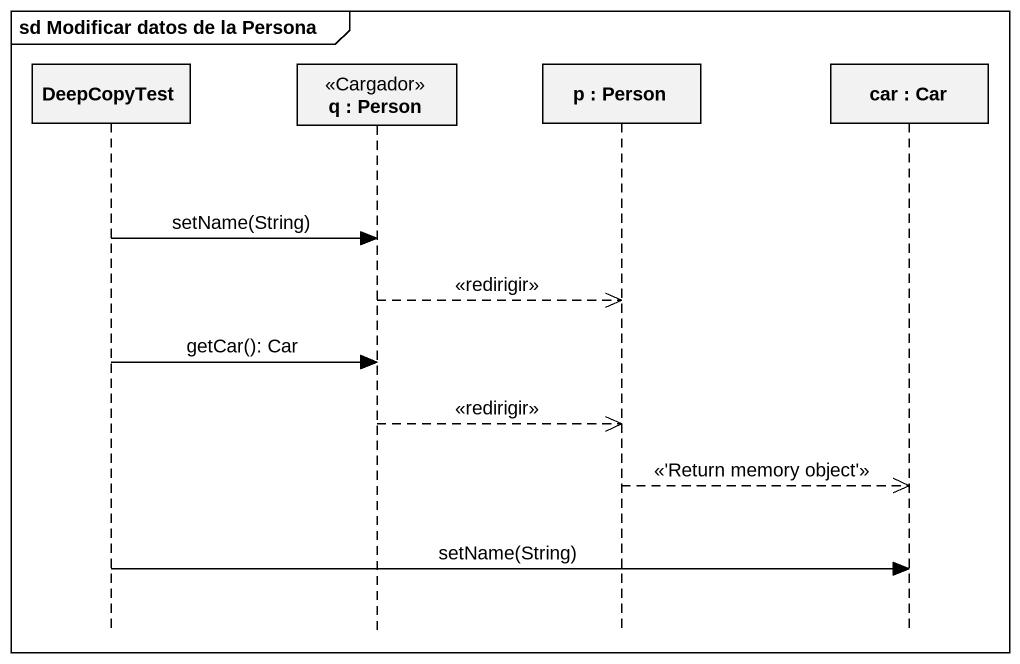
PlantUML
@startuml
mainframe sd Modificar datos de la Persona
hide footbox
participant DeepCopyTest
participant "q : Person" as q <<Cargador>>
participant "p : Person" as p
participant "car : Car" as car

DeepCopyTest -> q : setName(String)
q -->> p : <<redirigir>>
DeepCopyTest -> q : getCar(): Car
q -->> p : <<redirigir>>
p -->> car : <<'Return memory object'>>
DeepCopyTest -> car : setName(String)
@enduml
